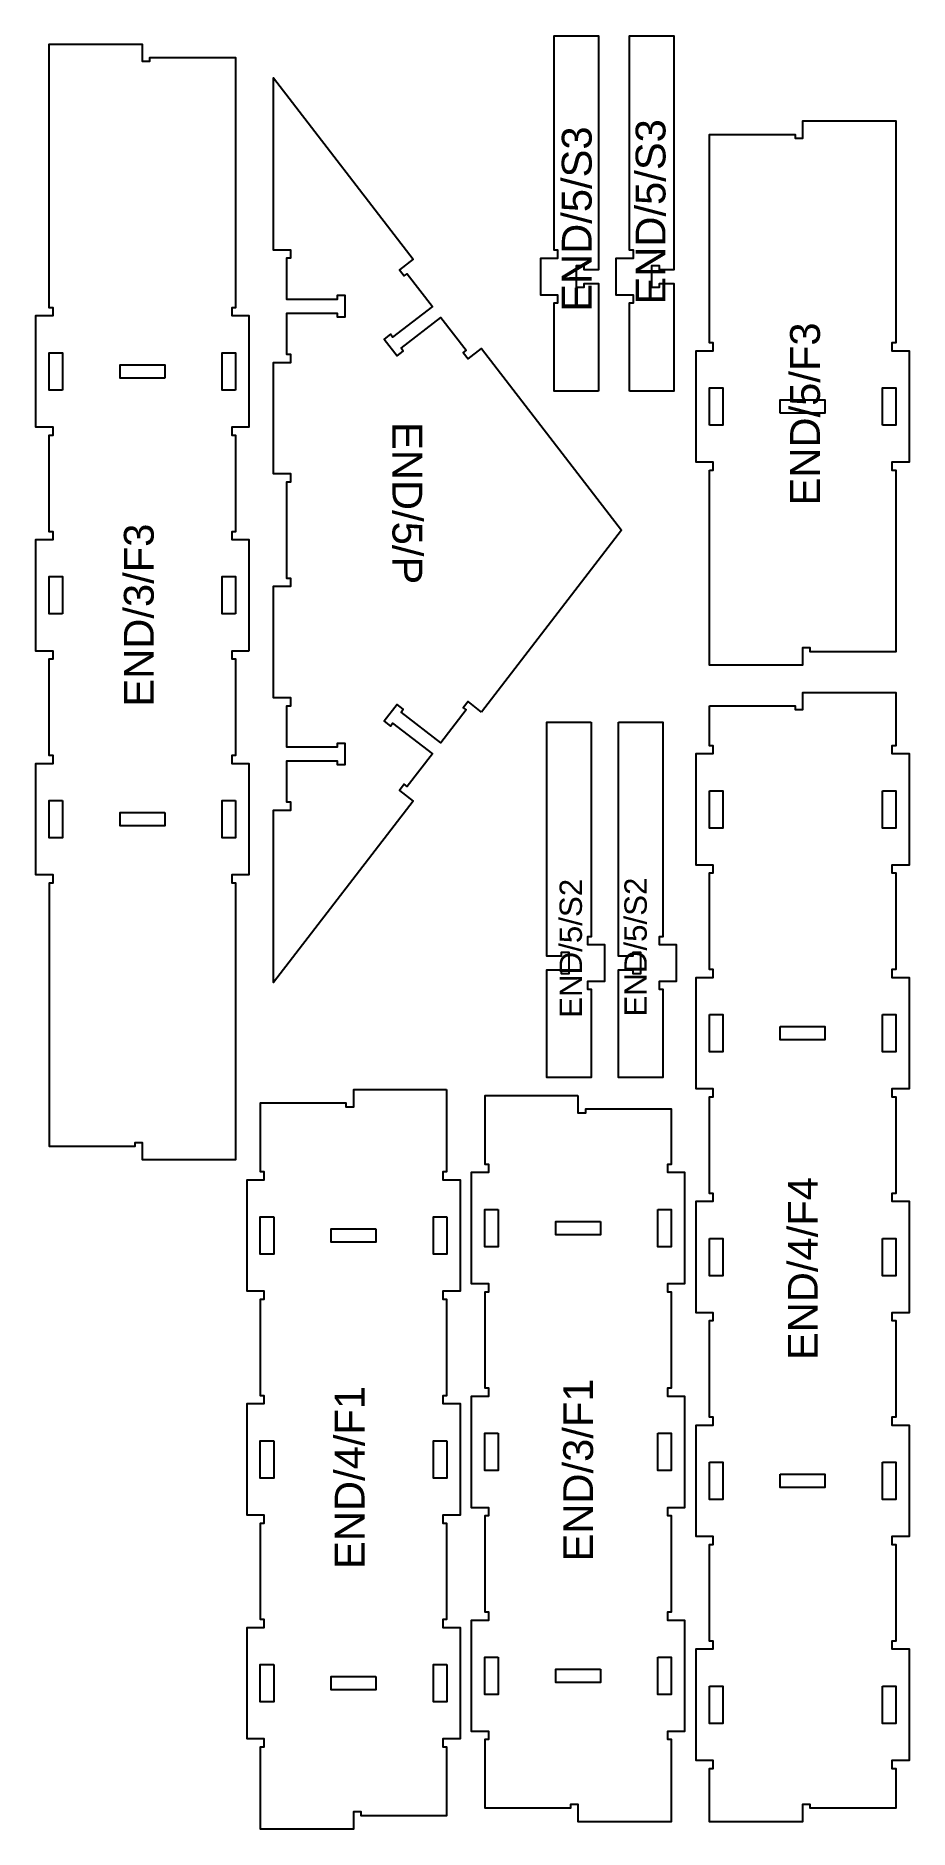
# Model space of a CAD drawing. Header units: millimetres. Extents: x 115 to 1285, y 98 to 2502.
import ezdxf

# ---------------------------------------------------------------- set-up
doc = ezdxf.new("R2010")
doc.units = ezdxf.units.MM
for name, color, linetype, true_color in [('1_ANYTOOL_1MMDEEP_INSIDE', 2, 'Continuous', 0xffff00), ('3_ANYTOOL_CUTTHROUGH_INSID', 4, 'Continuous', 0x00ffff), ('6_ANYTOOL_CUTTHROUGH_OUTSI', 5, 'Continuous', 0x0000ff)]:
    doc.layers.add(name, color=color, linetype=linetype, true_color=true_color)
doc.styles.add('textstyle11', font='standard')
doc.styles.add('textstyle12', font='standard')
doc.styles.add('textstyle13', font='standard')
doc.styles.add('textstyle14', font='standard')
doc.styles.add('textstyle15', font='standard')
doc.styles.add('textstyle16', font='standard')
doc.styles.add('textstyle17', font='standard')
doc.styles.add('textstyle18', font='standard')
doc.styles.add('textstyle19', font='standard')
doc.styles.add('textstyle20', font='standard')

msp = doc.modelspace()

# ---------------------------------------------------------------- linework, layer by layer
at = {"layer": '3_ANYTOOL_CUTTHROUGH_INSID'}
for points in [[(150.5, 2026.9), (132.5, 2026.9), (132.5, 2076.9), (150.5, 2076.9)], [(382.5, 2026.9), (364.5, 2026.9), (364.5, 2076.9), (382.5, 2076.9)], [(287.5, 2042.9), (227.5, 2042.9), (227.5, 2060.9), (287.5, 2060.9)], [(1017.5, 1979.9), (1017.5, 2029.9), (1035.5, 2029.9), (1035.5, 1979.9)], [(1249.5, 1979.9), (1249.5, 2029.9), (1267.5, 2029.9), (1267.5, 1979.9)], [(1112.5, 1995.9), (1112.5, 2013.9), (1172.5, 2013.9), (1172.5, 1995.9)], [(150.5, 1726.9), (132.5, 1726.9), (132.5, 1776.9), (150.5, 1776.9)], [(382.5, 1726.9), (364.5, 1726.9), (364.5, 1776.9), (382.5, 1776.9)], [(150.5, 1476.9), (150.5, 1426.9), (132.5, 1426.9), (132.5, 1476.9)], [(382.5, 1476.9), (382.5, 1426.9), (364.5, 1426.9), (364.5, 1476.9)], [(1017.5, 1490), (1035.5, 1490), (1035.5, 1440), (1017.5, 1440)], [(1249.5, 1490), (1267.5, 1490), (1267.5, 1440), (1249.5, 1440)], [(287.5, 1460.9), (287.5, 1442.9), (227.5, 1442.9), (227.5, 1460.9)], [(1017.5, 1190), (1035.5, 1190), (1035.5, 1140), (1017.5, 1140)], [(1249.5, 1190), (1267.5, 1190), (1267.5, 1140), (1249.5, 1140)], [(1112.5, 1174), (1172.5, 1174), (1172.5, 1156), (1112.5, 1156)], [(433.5, 918.9), (433.5, 868.9), (415.5, 868.9), (415.5, 918.9)], [(665.5, 918.9), (665.5, 868.9), (647.5, 868.9), (647.5, 918.9)], [(734.5, 928.9), (734.5, 878.9), (716.5, 878.9), (716.5, 928.9)], [(948.5, 928.9), (966.5, 928.9), (966.5, 878.9), (948.5, 878.9)], [(570.5, 902.9), (570.5, 884.9), (510.5, 884.9), (510.5, 902.9)], [(871.5, 912.9), (871.5, 894.9), (811.5, 894.9), (811.5, 912.9)], [(1017.5, 890), (1035.5, 890), (1035.5, 840), (1017.5, 840)], [(1249.5, 890), (1267.5, 890), (1267.5, 840), (1249.5, 840)], [(734.5, 628.9), (734.5, 578.9), (716.5, 578.9), (716.5, 628.9)], [(948.5, 628.9), (966.5, 628.9), (966.5, 578.9), (948.5, 578.9)], [(433.5, 618.9), (433.5, 568.9), (415.5, 568.9), (415.5, 618.9)], [(665.5, 618.9), (665.5, 568.9), (647.5, 568.9), (647.5, 618.9)], [(1017.5, 590), (1035.5, 590), (1035.5, 540), (1017.5, 540)], [(1249.5, 590), (1267.5, 590), (1267.5, 540), (1249.5, 540)], [(1112.5, 574), (1172.5, 574), (1172.5, 556), (1112.5, 556)], [(433.5, 318.9), (433.5, 268.9), (415.5, 268.9), (415.5, 318.9)], [(665.5, 318.9), (665.5, 268.9), (647.5, 268.9), (647.5, 318.9)], [(734.5, 328.9), (734.5, 278.9), (716.5, 278.9), (716.5, 328.9)], [(871.5, 312.9), (871.5, 294.9), (811.5, 294.9), (811.5, 312.9)], [(948.5, 328.9), (966.5, 328.9), (966.5, 278.9), (948.5, 278.9)], [(570.5, 302.9), (570.5, 284.9), (510.5, 284.9), (510.5, 302.9)], [(1017.5, 290), (1035.5, 290), (1035.5, 240), (1017.5, 240)], [(1249.5, 290), (1267.5, 290), (1267.5, 240), (1249.5, 240)]]:
    msp.add_lwpolyline(points, close=True, dxfattribs=at)
at = {"layer": '6_ANYTOOL_CUTTHROUGH_OUTSI'}
for points in [[(869.1, 2025.7), (809.6, 2025.7), (809.6, 2143.8), (814.6, 2143.8), (814.6, 2154.3), (791.6, 2154.3), (791.6, 2203.8), (814.6, 2203.8), (814.6, 2214.3), (809.6, 2214.3), (809.6, 2501.7), (869.1, 2501.7), (869.1, 2188.3), (849.6, 2188.3), (849.6, 2193.3), (839.1, 2193.3), (839.1, 2164.8), (849.6, 2164.8), (849.6, 2169.8), (869.1, 2169.8)], [(910.6, 2025.7), (910.6, 2143.8), (915.6, 2143.8), (915.6, 2154.3), (892.6, 2154.3), (892.6, 2203.8), (915.6, 2203.8), (915.6, 2214.3), (910.6, 2214.3), (910.6, 2501.7), (970.1, 2501.7), (970.1, 2188.3), (950.6, 2188.3), (950.6, 2193.3), (940.1, 2193.3), (940.1, 2164.8), (950.6, 2164.8), (950.6, 2169.8), (970.1, 2169.8), (970.1, 2025.7)], [(400.2, 1677.2), (377.2, 1677.2), (377.2, 1666.7), (382.2, 1666.7), (382.2, 1537.2), (377.2, 1537.2), (377.2, 1526.7), (400.2, 1526.7), (400.3, 1377.2), (377.3, 1377.2), (377.3, 1366.7), (382.3, 1366.7), (382.3, 995.2), (257.8, 995.2), (257.8, 1018.2), (247.3, 1018.2), (247.3, 1013.2), (132.8, 1013.2), (132.8, 1366.7), (137.8, 1366.7), (137.8, 1377.2), (114.8, 1377.2), (114.7, 1526.7), (137.7, 1526.7), (137.7, 1537.2), (132.7, 1537.2), (132.7, 1666.7), (137.7, 1666.7), (137.7, 1677.2), (114.7, 1677.2), (114.7, 1826.7), (137.7, 1826.7), (137.7, 1837.2), (132.7, 1837.2), (132.7, 1966.7), (137.7, 1966.7), (137.7, 1977.2), (114.7, 1977.2), (114.7, 2126.7), (137.7, 2126.7), (137.7, 2137.2), (132.7, 2137.2), (132.7, 2490.7), (257.2, 2490.7), (257.2, 2467.7), (267.7, 2467.7), (267.7, 2472.7), (382.2, 2472.7), (382.2, 2137.2), (377.2, 2137.2), (377.2, 2126.7), (400.2, 2126.7), (400.2, 1977.2), (377.2, 1977.2), (377.2, 1966.7), (382.2, 1966.7), (382.2, 1837.2), (377.2, 1837.2), (377.2, 1826.7), (400.2, 1826.7)], [(712.2, 1595.5), (694, 1609.5), (687.6, 1601.2), (691.5, 1598.2), (657.7, 1554.2), (604.2, 1595.3), (607.2, 1599.3), (598.9, 1605.7), (581.5, 1583.1), (589.9, 1576.7), (592.9, 1580.7), (646.4, 1539.5), (612.6, 1495.5), (608.6, 1498.6), (602.2, 1490.2), (620.4, 1476.2), (433.3, 1233), (433.3, 1464), (456.3, 1464), (456.3, 1474.5), (451.3, 1474.5), (451.3, 1530), (518.8, 1530), (518.8, 1525), (529.3, 1525), (529.3, 1553.5), (518.8, 1553.5), (518.8, 1548.5), (451.3, 1548.5), (451.3, 1604), (456.3, 1604), (456.3, 1614.5), (433.3, 1614.5), (433.3, 1764), (456.3, 1764), (456.3, 1774.5), (451.3, 1774.5), (451.3, 1904), (456.3, 1904), (456.3, 1914.5), (433.3, 1914.5), (433.3, 2064), (456.3, 2064), (456.3, 2074.5), (451.3, 2074.5), (451.3, 2130), (518.8, 2130), (518.8, 2125), (529.3, 2125), (529.3, 2153.5), (518.8, 2153.5), (518.8, 2148.5), (451.3, 2148.5), (451.3, 2204), (456.3, 2204), (456.3, 2214.5), (433.3, 2214.5), (433.3, 2445.5), (620.4, 2202.2), (602.2, 2188.2), (608.6, 2179.9), (612.6, 2182.9), (646.4, 2138.9), (592.9, 2097.8), (589.9, 2101.7), (581.5, 2095.3), (598.9, 2072.7), (607.2, 2079.1), (604.2, 2083.1), (657.7, 2124.3), (691.5, 2080.3), (687.6, 2077.2), (694, 2068.9), (712.2, 2082.9), (899.7, 1839.2)], [(1017.8, 1919.7), (1022.8, 1919.7), (1022.8, 1930.2), (999.8, 1930.2), (999.8, 2079.7), (1022.8, 2079.7), (1022.8, 2090.2), (1017.8, 2090.2), (1017.8, 2369.6), (1132.3, 2369.6), (1132.3, 2364.6), (1142.8, 2364.6), (1142.8, 2387.6), (1267.3, 2387.6), (1267.3, 2090.2), (1262.3, 2090.2), (1262.3, 2079.7), (1285.3, 2079.7), (1285.3, 1930.2), (1262.3, 1930.2), (1262.3, 1919.7), (1267.3, 1919.7), (1267.3, 1676.3), (1152.8, 1676.3), (1152.8, 1681.3), (1142.3, 1681.3), (1142.3, 1658.3), (1017.8, 1658.3)], [(1017.8, 1603.8), (1132.3, 1603.8), (1132.3, 1598.8), (1142.8, 1598.8), (1142.8, 1621.8), (1267.3, 1621.8), (1267.3, 1550.3), (1262.3, 1550.3), (1262.3, 1539.8), (1285.3, 1539.8), (1285.3, 1390.3), (1262.3, 1390.3), (1262.3, 1379.8), (1267.3, 1379.8), (1267.3, 1250.3), (1262.3, 1250.3), (1262.3, 1239.8), (1285.3, 1239.8), (1285.3, 1090.3), (1262.3, 1090.3), (1262.3, 1079.8), (1267.3, 1079.8), (1267.3, 950.3), (1262.3, 950.3), (1262.3, 939.8), (1285.3, 939.8), (1285.3, 790.3), (1262.3, 790.3), (1262.3, 779.8), (1267.3, 779.8), (1267.3, 650.3), (1262.3, 650.3), (1262.3, 639.8), (1285.3, 639.8), (1285.3, 490.3), (1262.3, 490.3), (1262.3, 479.8), (1267.3, 479.8), (1267.3, 350.3), (1262.3, 350.3), (1262.3, 339.8), (1285.3, 339.8), (1285.3, 190.3), (1262.3, 190.3), (1262.3, 179.8), (1267.3, 179.8), (1267.3, 126.3), (1152.8, 126.3), (1152.8, 131.3), (1142.3, 131.3), (1142.3, 108.3), (1017.8, 108.3), (1017.8, 179.8), (1022.8, 179.8), (1022.8, 190.3), (999.8, 190.3), (999.8, 339.8), (1022.8, 339.8), (1022.8, 350.3), (1017.8, 350.3), (1017.8, 479.8), (1022.8, 479.8), (1022.8, 490.3), (999.8, 490.3), (999.8, 639.8), (1022.8, 639.8), (1022.8, 650.3), (1017.8, 650.3), (1017.8, 779.8), (1022.8, 779.8), (1022.8, 790.3), (999.8, 790.3), (999.8, 939.8), (1022.8, 939.8), (1022.8, 950.3), (1017.8, 950.3), (1017.8, 1079.8), (1022.8, 1079.8), (1022.8, 1090.3), (999.8, 1090.3), (999.8, 1239.8), (1022.8, 1239.8), (1022.8, 1250.3), (1017.8, 1250.3), (1017.8, 1379.8), (1022.8, 1379.8), (1022.8, 1390.3), (999.8, 1390.3), (999.8, 1539.8), (1022.8, 1539.8), (1022.8, 1550.3), (1017.8, 1550.3)], [(859, 1581.8), (859, 1294.4), (854, 1294.4), (854, 1283.9), (877, 1283.9), (877, 1234.4), (854, 1234.4), (854, 1223.9), (859, 1223.9), (859, 1105.8), (799.5, 1105.8), (799.5, 1249.9), (819, 1249.9), (819, 1244.9), (829.5, 1244.9), (829.5, 1273.4), (819, 1273.4), (819, 1268.4), (799.5, 1268.4), (799.5, 1581.8)], [(895.5, 1581.8), (955, 1581.8), (955, 1294.4), (950, 1294.4), (950, 1283.9), (973, 1283.9), (973, 1234.4), (950, 1234.4), (950, 1223.9), (955, 1223.9), (955, 1105.8), (895.5, 1105.8), (895.5, 1249.9), (915, 1249.9), (915, 1244.9), (925.5, 1244.9), (925.5, 1273.4), (915, 1273.4), (915, 1268.4), (895.5, 1268.4)], [(665.3, 1089.5), (665.3, 979.1), (660.3, 979.1), (660.3, 968.6), (683.3, 968.6), (683.3, 819.1), (660.3, 819.1), (660.3, 808.6), (665.3, 808.6), (665.3, 679.1), (660.3, 679.1), (660.3, 668.6), (683.3, 668.6), (683.3, 519.1), (660.3, 519.1), (660.3, 508.6), (665.3, 508.6), (665.3, 379.1), (660.3, 379.1), (660.3, 368.6), (683.3, 368.6), (683.3, 219.2), (660.3, 219.2), (660.3, 208.7), (665.3, 208.7), (665.3, 116.3), (550.8, 116.3), (550.8, 121.3), (540.3, 121.3), (540.3, 98.3), (415.8, 98.3), (415.8, 208.7), (420.8, 208.7), (420.8, 219.2), (397.8, 219.2), (397.8, 368.6), (420.8, 368.6), (420.8, 379.1), (415.8, 379.1), (415.8, 508.6), (420.8, 508.6), (420.8, 519.1), (397.8, 519.1), (397.8, 668.6), (420.8, 668.6), (420.8, 679.1), (415.8, 679.1), (415.8, 808.6), (420.8, 808.6), (420.8, 819.1), (397.8, 819.1), (397.8, 968.6), (420.8, 968.6), (420.8, 979.1), (415.8, 979.1), (415.8, 1071.5), (530.3, 1071.5), (530.3, 1066.5), (540.8, 1066.5), (540.8, 1089.5)], [(841.3, 1081.5), (841.3, 1058.5), (851.8, 1058.5), (851.8, 1063.5), (966.3, 1063.5), (966.3, 989.1), (961.3, 989.1), (961.3, 978.6), (984.3, 978.6), (984.3, 829.1), (961.3, 829.1), (961.3, 818.6), (966.3, 818.6), (966.3, 689.1), (961.3, 689.1), (961.3, 678.6), (984.3, 678.6), (984.3, 529.1), (961.3, 529.1), (961.3, 518.6), (966.3, 518.6), (966.3, 389.1), (961.3, 389.1), (961.3, 378.6), (984.3, 378.6), (984.3, 229.2), (961.3, 229.2), (961.3, 218.7), (966.3, 218.7), (966.3, 108.3), (841.8, 108.3), (841.8, 131.3), (831.3, 131.3), (831.3, 126.3), (716.8, 126.3), (716.8, 218.7), (721.8, 218.7), (721.8, 229.2), (698.8, 229.2), (698.8, 378.6), (721.8, 378.6), (721.8, 389.1), (716.8, 389.1), (716.8, 518.6), (721.8, 518.6), (721.8, 529.1), (698.8, 529.1), (698.8, 678.6), (721.8, 678.6), (721.8, 689.1), (716.8, 689.1), (716.8, 818.6), (721.8, 818.6), (721.8, 829.1), (698.8, 829.1), (698.8, 978.6), (721.8, 978.6), (721.8, 989.1), (716.8, 989.1), (716.8, 1081.5)]]:
    msp.add_lwpolyline(points, close=True, dxfattribs=at)

# ---------------------------------------------------------------- texts
at = {"layer": '1_ANYTOOL_1MMDEEP_INSIDE', "attachment_point": 1}
for s, insert, char_height, width, rotation, style in [('\\fArial;END/5/S3', (918.7, 2141.6), 40, 279.518, 90, 'textstyle19'), ('\\fArial;END/5/S3', (819.7, 2131.9), 40, 279.518, 90, 'textstyle20'), ('\\fArial;END/5/F3', (1125.7, 1872.3), 40, 276.386, 90, 'textstyle16'), ('\\fArial;END/5/P', (632.7, 1984.1), 40, 248.434, 270, 'textstyle12'), ('\\fArial;END/3/F3', (232.7, 1602.7), 40, 276.386, 90, 'textstyle11'), ('\\fArial;END/5/S2', (903.6, 1187.3), 30, 209.096, 90, 'textstyle17'), ('\\fArial;END/5/S2', (816.7, 1185.6), 30, 209.096, 90, 'textstyle18'), ('\\fArial;END/4/F4', (1122.7, 726.9), 40, 276.386, 90, 'textstyle15'), ('\\fArial;END/3/F1', (821.6, 457), 40, 268.675, 90, 'textstyle14'), ('\\fArial;END/4/F1', (515.3, 447), 40, 268.675, 90, 'textstyle13')]:
    msp.add_mtext(s, dxfattribs=dict(at, insert=insert, char_height=char_height, width=width, rotation=rotation, style=style))

doc.saveas('drawing.dxf')
